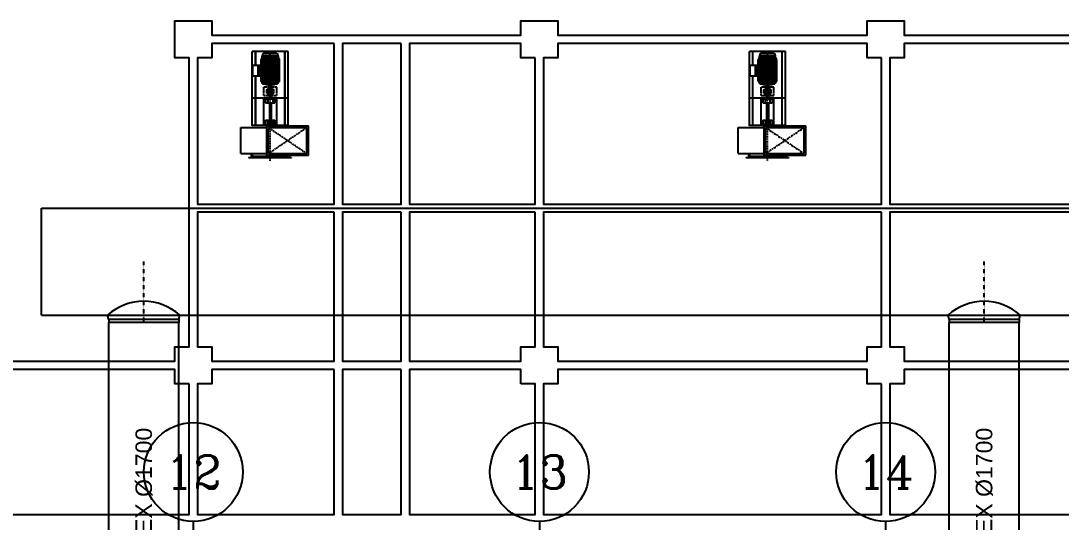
# Model space of a CAD drawing. Extents: x -3450 to 27857, y -1288 to 11880.
# Drawn here: x 8941 to 11466, y 10283 to 11499 of the extents above; entities that cross this region are included whole.
import ezdxf
from ezdxf.enums import TextEntityAlignment as Align

# ---------------------------------------------------------------- set-up
doc = ezdxf.new("R2010")
doc.units = 0
for name, pattern in [('188K-SM-03-F20-MECH-EQ-Y2257103$0$CENTER', [2, 1.25, -0.25, 0.25, -0.25]), ('188K-SM-03-F20-MECH-EQ-Y2257103$0$CENTER2', [1.125, 0.75, -0.125, 0.125, -0.125]), ('188K-SM-03-F20-MECH-EQ-Y2257103$0$PHANTOM', [63.5, 31.75, -6.35, 6.35, -6.35, 6.35, -6.35]), ('X-S-FAB-L20$0$COL-CEN-LIN', [3.25, 2.5, -0.25, 0.25, -0.25])]:
    doc.linetypes.add(name, pattern=pattern)
for name, color, linetype in [('188K-SM-03-F20-MECH-EQ-Y2257103$0$0-CF-AAS-VEX', 6, 'Continuous'), ('188K-SM-03-F20-MECH-EQ-Y2257103$0$0-CF-AAS-預置', 8, 'Continuous'), ('188K-SM-03-F20-MECH-EQ-Y2257103$0$Block Center-Line', 1, '188K-SM-03-F20-MECH-EQ-Y2257103$0$CENTER2'), ('X-S-FAB-L20$0$0-MC', 8, 'Continuous'), ('X-S-FAB-L20$0$0-NC', 8, 'Continuous'), ('X-S-FAB-L20$0$A-BLOCK', 8, 'Continuous'), ('X-S-FAB-L20$0$BLOCK', 8, 'Continuous'), ('X-S-FAB-L20$0$CCL', 8, 'X-S-FAB-L20$0$COL-CEN-LIN'), ('X-S-FAB-L20$0$Steel Frame-188K', 8, 'Continuous')]:
    doc.layers.add(name, color=color, linetype=linetype)
doc.styles.add('188K-SM-03-F20-MECH-EQ-Y2257103$0$Standard', font='arial.ttf')
doc.styles.add('X-S-FAB-L20$0$COL-NUM', font='romanc')

# ---------------------------------------------------------------- blocks, each defined once
blk = doc.blocks.new('X-S-FAB-L20$0$cn-y')
at = {"layer": 'X-S-FAB-L20$0$0-MC'}
blk.add_circle((-50, 0), 50, dxfattribs=at)
at = {"layer": 'X-S-FAB-L20$0$0-NC', "style": 'X-S-FAB-L20$0$COL-NUM'}
blk.add_attdef('GRID-Y', text='', height=50, dxfattribs=at).set_placement((-50, 0), align=Align.MIDDLE_CENTER)
blk = doc.blocks.new('X-S-FAB-L20$0$FAB2-L05')
at = {"layer": 'X-S-FAB-L20$0$CCL'}
for p, q in [((-16800, 11005), (-16800, 0)), ((-15960, 11005), (-15960, 0)), ((-15120, 11005), (-15120, 0))]:
    blk.add_line(p, q, dxfattribs=at)
at = {"layer": 'X-S-FAB-L20$0$A-BLOCK'}
ref = blk.add_blockref('X-S-FAB-L20$0$cn-y', (-16680, 11125), dxfattribs=dict(at, xscale=2.399999999999997, yscale=2.399999999999997, zscale=2.399999999999997))
ref.add_attrib('GRID-Y', '12', dxfattribs={"layer": 'X-S-FAB-L20$0$0-NC', "height": 80, "style": 'X-S-FAB-L20$0$COL-NUM'}).set_placement((-16800, 11125), align=Align.MIDDLE_CENTER)
ref = blk.add_blockref('X-S-FAB-L20$0$cn-y', (-15840, 11125), dxfattribs=dict(at, xscale=2.399999999999997, yscale=2.399999999999997, zscale=2.399999999999997))
ref.add_attrib('GRID-Y', '13', dxfattribs={"layer": 'X-S-FAB-L20$0$0-NC', "height": 80, "style": 'X-S-FAB-L20$0$COL-NUM'}).set_placement((-15960, 11125), align=Align.MIDDLE_CENTER)
ref = blk.add_blockref('X-S-FAB-L20$0$cn-y', (-15000, 11125), dxfattribs=dict(at, xscale=2.399999999999997, yscale=2.399999999999997, zscale=2.399999999999997))
ref.add_attrib('GRID-Y', '14', dxfattribs={"layer": 'X-S-FAB-L20$0$0-NC', "height": 80, "style": 'X-S-FAB-L20$0$COL-NUM'}).set_placement((-15120, 11125), align=Align.MIDDLE_CENTER)
blk = doc.blocks.new('X-S-FAB-L20$0$鋼棚_AAS')
at = {"layer": 'X-S-FAB-L20$0$Steel Frame-188K'}
blk.add_lwpolyline([(5710, 1645.5), (6720, 1645.5), (6720, 1680.5), (6755, 1680.5), (6755, 2380.9), (6720, 2380.9), (6720, 2470.9), (6810, 2470.9), (6810, 2435.9), (7560, 2435.9), (7560, 2470.9), (7650, 2470.9), (7650, 2435.9), (8400, 2435.9), (8400, 2470.9), (8490, 2470.9), (8490, 2435.9), (9240, 2435.9)], dxfattribs=at)
for points in [[(7106.8, 2415.9), (6810, 2415.9), (6810, 2380.9), (6775, 2380.9), (6775, 2026.6), (7106.8, 2026.6)], [(7269.3, 2415.9), (7126.8, 2415.9), (7126.8, 2026.6), (7269.3, 2026.6)], [(7595, 2380.9), (7560, 2380.9), (7560, 2415.9), (7289.3, 2415.9), (7289.3, 2026.6), (7595, 2026.6)], [(8435, 2380.9), (8400, 2380.9), (8400, 2415.9), (7650, 2415.9), (7650, 2380.9), (7615, 2380.9), (7615, 2026.6), (8435, 2026.6)], [(9275, 2380.9), (9240, 2380.9), (9240, 2415.9), (8490, 2415.9), (8490, 2380.9), (8455, 2380.9), (8455, 2026.6), (9275, 2026.6)], [(7106.8, 2006.6), (6775, 2006.6), (6775, 1680.5), (6810, 1680.5), (6810, 1645.5), (7106.8, 1645.5)], [(7269.3, 2006.6), (7126.8, 2006.6), (7126.8, 1645.5), (7269.3, 1645.5)], [(7595, 2006.6), (7289.3, 2006.6), (7289.3, 1645.5), (7560, 1645.5), (7560, 1680.5), (7595, 1680.5)], [(8435, 2006.6), (7615, 2006.6), (7615, 1680.5), (7650, 1680.5), (7650, 1645.5), (8400, 1645.5), (8400, 1680.5), (8435, 1680.5)], [(9275, 2006.6), (8455, 2006.6), (8455, 1680.5), (8490, 1680.5), (8490, 1645.5), (9240, 1645.5), (9240, 1680.5), (9275, 1680.5)], [(6755, 1590.5), (6720, 1590.5), (6720, 1625.5), (5710, 1625.5), (5710, 1590.5), (5675, 1590.5), (5675, 1273.5), (6755, 1273.5)], [(7106.8, 1625.5), (6810, 1625.5), (6810, 1590.5), (6775, 1590.5), (6775, 1273.5), (7106.8, 1273.5)], [(7269.3, 1625.5), (7126.8, 1625.5), (7126.8, 1273.5), (7269.3, 1273.5)], [(7560, 1590.5), (7560, 1625.5), (7289.3, 1625.5), (7289.3, 1273.5), (7595, 1273.5), (7595, 1590.5)], [(8435, 1590.5), (8400, 1590.5), (8400, 1625.5), (7650, 1625.5), (7650, 1590.5), (7615, 1590.5), (7615, 1273.5), (8435, 1273.5)], [(9275, 1590.5), (9240, 1590.5), (9240, 1625.5), (8490, 1625.5), (8490, 1590.5), (8455, 1590.5), (8455, 1273.5), (9275, 1273.5)]]:
    blk.add_lwpolyline(points, close=True, dxfattribs=at)
blk = doc.blocks.new('X-S-FAB-L20')
at = {"layer": 'X-S-FAB-L20$0$BLOCK'}
blk.add_blockref('X-S-FAB-L20$0$FAB2-L05', (26160, -720), dxfattribs=at)
at = {"layer": 'X-S-FAB-L20$0$Steel Frame-188K'}
blk.add_blockref('X-S-FAB-L20$0$鋼棚_AAS', (2595, 9028.1), dxfattribs=at)
blk = doc.blocks.new('188K-SM-03-F20-MECH-EQ-Y2257103$0$VEX-FAN')
at = {"linetype": '188K-SM-03-F20-MECH-EQ-Y2257103$0$CENTER'}
blk.add_line((0, 0), (0, -2589), dxfattribs=at)
for p, q in [((84, -145), (-927, -145)), ((-927, -145), (-927, -853)), ((-889, -183), (-889, -815)), ((46, -183), (-889, -183)), ((-438, -145), (-438, -124)), ((438, -124), (-438, -124)), ((46, -183), (46, -815)), ((84, -145), (84, -853)), ((711, -183), (84, -183)), ((438, -183), (438, -124)), ((711, -183), (711, -815)), ((84, -853), (-927, -853)), ((46, -815), (-889, -815)), ((-438, -815), (-438, -2659)), ((438, -874), (-438, -874)), ((-359, -874), (-359, -2659)), ((-353, -874), (-353, -2659)), ((-157, -874), (-157, -1539)), ((114, -892), (-114, -892)), ((-114, -993), (-114, -892)), ((114, -993), (-114, -993)), ((-59, -993), (-59, -892)), ((-21, -1412), (-21, -874)), ((21, -1412), (21, -874)), ((59, -993), (59, -892)), ((711, -815), (84, -815)), ((114, -993), (114, -892)), ((157, -874), (157, -1539)), ((353, -874), (353, -2059)), ((359, -874), (359, -2059)), ((438, -853), (438, -2659)), ((114, -1412), (-114, -1412)), ((-114, -1512), (-114, -1412)), ((114, -1512), (-114, -1512)), ((-59, -1512), (-59, -1412)), ((-21, -1610), (-21, -1512)), ((21, -1610), (21, -1512)), ((59, -1512), (59, -1412)), ((114, -1512), (114, -1412)), ((-21, -1539), (-438, -1539)), ((-76, -1640), (-86, -1650)), ((-86, -1650), (-86, -1732)), ((86, -1650), (-86, -1650)), ((-86, -1732), (-76, -1742)), ((86, -1732), (-86, -1732)), ((76, -1640), (-76, -1640)), ((76, -1691), (-76, -1691)), ((76, -1742), (-76, -1742)), ((-41, -1610), (-51, -1620)), ((-51, -1620), (-51, -1640)), ((-51, -1742), (-51, -1762)), ((-51, -1762), (-41, -1772)), ((41, -1610), (-41, -1610)), ((-28, -1742), (-28, -1852)), ((438, -1539), (21, -1539)), ((27, -1742), (27, -1852)), ((27, -1742), (27, -1742)), ((32, -1742), (27, -1742)), ((32, -1742), (32, -1822)), ((51, -1620), (41, -1610)), ((51, -1762), (41, -1772)), ((51, -1620), (51, -1640)), ((51, -1742), (51, -1762)), ((86, -1650), (76, -1640)), ((86, -1732), (76, -1742)), ((86, -1650), (86, -1732)), ((-177, -1874), (-177, -1872)), ((41, -1772), (-41, -1772)), ((177, -1874), (177, -1872)), ((-174, -2323), (-174, -2059)), ((174, -2059), (427, -2059)), ((234, -2323), (234, -2059)), ((250, -2323), (250, -2059)), ((293, -2323), (293, -2059)), ((299, -2323), (299, -2059)), ((427, -2323), (427, -2059)), ((174, -2323), (427, -2323)), ((353, -2323), (353, -2659)), ((359, -2323), (359, -2659)), ((-186, -2571), (-186, -2550)), ((186, -2571), (186, -2550))]:
    blk.add_line(p, q)
at = {"linetype": '188K-SM-03-F20-MECH-EQ-Y2257103$0$PHANTOM'}
for p, q in [((46, -183), (-889, -815)), ((46, -815), (-889, -183)), ((157, -1591), (-157, -1591)), ((-157, -1591), (-157, -1791)), ((157, -1591), (157, -1791)), ((-157, -1791), (157, -1791))]:
    blk.add_line(p, q, dxfattribs=at)
at = {"color": 0}
for p, q in [((-464, -183), (-464, -87)), ((464, -183), (464, -87)), ((-438, -2659), (438, -2659))]:
    blk.add_line(p, q, dxfattribs=at)
at = {"linetype": 'Continuous'}
for p, q in [((27, -1742), (-28, -1742)), ((-223, -1940), (-223, -2191)), ((-206, -1914), (206, -1914)), ((-204, -1979), (-204, -2191)), ((-198, -1979), (-198, -2191)), ((-196, -1962), (-178, -1948)), ((-195, -1883), (195, -1883)), ((-195, -1883), (-135, -1883)), ((-195, -1883), (-195, -1914)), ((-190, -1963), (-178, -1953)), ((-178, -1914), (-178, -2191)), ((-177, -1872), (177, -1872)), ((-177, -1874), (-177, -1883)), ((-173, -1890), (-120, -1890)), ((-173, -1890), (-173, -1914)), ((-168, -1978), (-168, -2443)), ((-168, -1979), (-168, -2072)), ((-166, -1872), (-166, -1883)), ((-165, -1914), (-165, -1968)), ((-162, -1978), (-162, -2442)), ((-162, -1979), (-162, -2063)), ((-160, -1962), (-141, -1948)), ((-156, -1872), (-156, -1883)), ((-154, -1963), (-141, -1953)), ((-146, -1872), (-146, -1883)), ((-141, -1948), (-141, -2059)), ((-141, -1978), (-141, -2471)), ((-135, -1874), (-135, -1883)), ((-132, -1963), (-132, -2059)), ((-132, -1978), (-132, -2458)), ((-110, -1862), (-131, -1872)), ((-129, -1952), (-106, -1914)), ((-128, -1883), (-128, -1890)), ((-126, -1978), (-101, -1960)), ((-126, -1961), (-126, -2059)), ((-126, -1978), (-126, -2465)), ((-126, -1978), (-95, -1978)), ((-123, -1950), (-101, -1914)), ((-120, -1890), (-120, -1914)), ((-110, -1852), (110, -1852)), ((-110, -1852), (-110, -1862)), ((-110, -1862), (110, -1862)), ((-101, -1914), (-101, -1960)), ((-101, -1960), (-95, -1960)), ((-101, -1978), (-101, -2059)), ((-101, -1978), (-101, -2494)), ((-95, -1958), (-95, -2059)), ((-95, -1978), (-95, -2460)), ((-94, -1952), (-82, -1915)), ((-89, -1959), (-89, -2059)), ((-75, -1960), (-89, -1978)), ((-89, -1978), (-89, -2459)), ((-89, -1978), (-47, -1978)), ((-88, -1953), (-75, -1914)), ((-75, -1914), (-75, -1960)), ((-75, -1960), (-47, -1960)), ((-75, -1978), (-75, -2059)), ((-75, -1978), (-75, -2494)), ((-47, -1957), (-38, -1915)), ((-47, -1961), (-47, -2059)), ((-47, -1978), (-47, -2458)), ((-41, -1958), (-32, -1916)), ((-33, -1960), (-41, -1978)), ((-41, -1962), (-41, -2059)), ((-41, -1978), (-41, -2458)), ((-41, -1978), (-3, -1978)), ((-33, -1915), (-33, -1960)), ((-33, -1960), (-3, -1960)), ((-33, -1978), (-33, -2059)), ((-33, -1978), (-33, -2494)), ((27, -1844), (-28, -1844)), ((-3, -1914), (-3, -2059)), ((-3, -1914), (-3, -2059)), ((-3, -1978), (-3, -2494)), ((3, -1914), (3, -2059)), ((3, -1914), (3, -2059)), ((33, -1960), (3, -1960)), ((41, -1978), (3, -1978)), ((3, -1978), (3, -2494)), ((32, -1822), (27, -1822)), ((41, -1958), (32, -1916)), ((33, -1915), (33, -1960)), ((33, -1960), (41, -1978)), ((33, -1978), (33, -2059)), ((33, -1978), (33, -2494)), ((47, -1957), (38, -1915)), ((41, -1962), (41, -2059)), ((41, -1978), (41, -2458)), ((75, -1960), (47, -1960)), ((47, -1961), (47, -2059)), ((47, -1978), (47, -2458)), ((89, -1978), (47, -1978)), ((75, -1914), (75, -1960)), ((88, -1953), (75, -1914)), ((75, -1960), (89, -1978)), ((75, -1978), (75, -2059)), ((75, -1978), (75, -2494)), ((94, -1952), (82, -1915)), ((89, -1959), (89, -2059)), ((89, -1978), (89, -2459)), ((95, -1958), (95, -2059)), ((101, -1960), (95, -1960)), ((95, -1978), (95, -2460)), ((126, -1978), (95, -1978)), ((123, -1950), (101, -1914)), ((101, -1914), (101, -1960)), ((126, -1978), (101, -1960)), ((101, -1978), (101, -2059)), ((101, -1978), (101, -2494)), ((129, -1952), (106, -1914)), ((110, -1852), (110, -1862)), ((110, -1862), (131, -1872)), ((173, -1890), (120, -1890)), ((120, -1890), (120, -1914)), ((126, -1961), (126, -2059)), ((126, -1978), (126, -2465)), ((128, -1883), (128, -1890)), ((132, -1963), (132, -2059)), ((132, -1978), (132, -2458)), ((135, -1874), (135, -1883)), ((195, -1883), (135, -1883)), ((141, -1948), (141, -2059)), ((160, -1962), (141, -1948)), ((154, -1963), (141, -1953)), ((141, -1978), (141, -2471)), ((146, -1872), (146, -1883)), ((156, -1872), (156, -1883)), ((162, -1978), (162, -2442)), ((162, -1979), (162, -2063)), ((165, -1914), (165, -1968)), ((166, -1872), (166, -1883)), ((168, -1978), (168, -2443)), ((168, -1979), (168, -2072)), ((173, -1890), (173, -1914)), ((177, -1874), (177, -1883)), ((178, -1914), (178, -2323)), ((196, -1962), (178, -1948)), ((190, -1963), (178, -1953)), ((195, -1883), (195, -1914)), ((198, -1979), (198, -2059)), ((204, -1979), (204, -2059)), ((223, -1940), (223, -2462)), ((-223, -2191), (-223, -2462)), ((-204, -2191), (-204, -2443)), ((-198, -2191), (-198, -2442)), ((-178, -2191), (-178, -2494)), ((-197, -2494), (200, -2494)), ((-197, -2494), (-197, -2550)), ((-195, -2460), (-178, -2471)), ((-189, -2459), (-178, -2466)), ((-165, -2453), (-165, -2494)), ((-159, -2460), (-141, -2471)), ((-153, -2459), (-141, -2466)), ((-131, -2464), (-122, -2494)), ((-125, -2471), (-118, -2494)), ((-95, -2463), (-89, -2494)), ((-88, -2463), (-83, -2494)), ((-47, -2460), (-44, -2494)), ((-41, -2460), (-37, -2494)), ((41, -2460), (37, -2494)), ((47, -2460), (44, -2494)), ((88, -2463), (83, -2494)), ((95, -2463), (89, -2494)), ((125, -2471), (118, -2494)), ((131, -2464), (122, -2494)), ((153, -2459), (141, -2466)), ((159, -2460), (141, -2471)), ((165, -2453), (165, -2494)), ((178, -2323), (178, -2494)), ((189, -2459), (178, -2466)), ((195, -2460), (178, -2471)), ((197, -2494), (197, -2550)), ((198, -2323), (198, -2442)), ((204, -2323), (204, -2443)), ((197, -2550), (-197, -2550)), ((-186, -2571), (-186, -2579)), ((-152, -2614), (-172, -2606)), ((152, -2614), (-152, -2614)), ((-152, -2614), (-152, -2622)), ((152, -2622), (-152, -2622)), ((152, -2614), (172, -2606)), ((152, -2614), (152, -2622)), ((186, -2571), (186, -2579))]:
    blk.add_line(p, q, dxfattribs=at)
at = {"color": 1, "linetype": '188K-SM-03-F20-MECH-EQ-Y2257103$0$CENTER2'}
for p, q in [((0, -1689), (0, -2658)), ((0, -1729), (0, -2643)), ((309, -2191), (-227, -2191))]:
    blk.add_line(p, q, dxfattribs=at)
at = {"color": 7, "linetype": 'Continuous'}
for p, q in [((-217, -1925), (-206, -1914)), ((217, -1925), (206, -1914)), ((-217, -2476), (-200, -2494)), ((217, -2476), (200, -2494))]:
    blk.add_line(p, q, dxfattribs=at)
at = {"color": 0}
blk.add_lwpolyline([(-510, -87), (-510, -81), (510, -81), (510, -87)], close=True, dxfattribs=at)
at = {"color": 7, "linetype": 'Continuous'}
for centre, start, end in [((-202, -1940), 135.0442, 180), ((202, -1940), 0, 44.9558), ((-202, -2462), 180, 224.9558), ((202, -2462), 315.0442, 0)]:
    blk.add_arc(centre, 20.6, start, end, dxfattribs=at)
at = {"linetype": 'Continuous'}
for centre, radius, start, end in [((-184, -1979), 20.6, 128.0356, 180), ((-178, -1979), 20.6, 128.0356, 180), ((-172, -1882), 9.42, 54.2123, 120.7267), ((-148, -1979), 20.6, 128.0356, 180), ((-156, -1899), 26.9, 67.3556, 112.5306), ((-141, -1979), 20.6, 128.0356, 180), ((-141, -1883), 11.1, 61.7742, 117.2163), ((-111, -1963), 20.6, 148.5001, 180), ((-105, -1961), 20.6, 148.5001, 180), ((-74, -1958), 20.6, 161.8832, 180), ((-68, -1959), 20.6, 161.8832, 180), ((-27, -1961), 20.6, 168.3373, 180), ((-21, -1962), 20.6, 168.3373, 180), ((21, -1962), 20.6, 0, 11.6627), ((27, -1961), 20.6, 0, 11.6627), ((68, -1959), 20.6, 0, 18.1168), ((74, -1958), 20.6, 0, 18.1168), ((105, -1961), 20.6, 0, 31.4999), ((111, -1963), 20.6, 0, 31.4999), ((141, -1883), 11.1, 62.7837, 118.2258), ((156, -1899), 26.9, 67.4694, 112.6444), ((141, -1979), 20.6, 0, 51.9644), ((148, -1979), 20.6, 0, 51.9644), ((172, -1882), 9.42, 59.2733, 125.7877), ((178, -1979), 20.6, 0, 51.9644), ((184, -1979), 20.6, 0, 51.9644), ((-184, -2443), 20.6, 180, 236.6902), ((-178, -2442), 20.6, 180, 236.6902), ((-148, -2443), 20.6, 180, 236.6902), ((-141, -2442), 20.6, 180, 236.6902), ((-111, -2458), 20.6, 180, 196.7975), ((-105, -2465), 20.6, 180, 196.7975), ((-74, -2460), 20.6, 180, 190.6883), ((-68, -2459), 20.6, 180, 190.6883), ((-27, -2458), 20.6, 180, 186.1972), ((-21, -2458), 20.6, 180, 186.1972), ((21, -2458), 20.6, 353.8028, 0), ((27, -2458), 20.6, 353.8028, 0), ((68, -2459), 20.6, 349.3117, 0), ((74, -2460), 20.6, 349.3117, 0), ((105, -2465), 20.6, 343.2025, 0), ((111, -2458), 20.6, 343.2025, 0), ((141, -2442), 20.6, 303.3098, 0), ((148, -2443), 20.6, 303.3098, 0), ((178, -2442), 20.6, 303.3098, 0), ((184, -2443), 20.6, 303.3098, 0), ((-153, -2579), 33.7, 180.3269, 235.1549), ((153, -2579), 33.7, 304.8451, 359.6731)]:
    blk.add_arc(centre, radius, start, end, dxfattribs=at)
blk = doc.blocks.new('*U705')
for p, q in [((-850, 100), (-875, 0)), ((-850, 175), (850, 175)), ((-850, 100), (-850, 175)), ((-850, 100), (850, 100)), ((850, 100), (850, 175)), ((850, 100), (875, 0))]:
    blk.add_line(p, q)
blk.add_arc((0, 961), 1300, 227.6712, 312.3288)
at = {"layer": '188K-SM-03-F20-MECH-EQ-Y2257103$0$Block Center-Line'}
blk.add_line((0, 175), (0, -1300), dxfattribs=at)
blk = doc.blocks.new('*U707')
for p, q in [((-850, 100), (-875, 0)), ((-850, 175), (850, 175)), ((-850, 100), (-850, 175)), ((-850, 100), (850, 100)), ((850, 100), (850, 175)), ((850, 100), (875, 0))]:
    blk.add_line(p, q)
blk.add_arc((0, 961), 1300, 227.6712, 312.3288)
at = {"layer": '188K-SM-03-F20-MECH-EQ-Y2257103$0$Block Center-Line'}
blk.add_line((0, 175), (0, -1300), dxfattribs=at)
blk = doc.blocks.new('188K-SM-03-F20-MECH-EQ-Y2257103$0$VEX')
at = {"layer": '188K-SM-03-F20-MECH-EQ-Y2257103$0$0-CF-AAS-VEX'}
for p, q in [((6396.51, 1940), (10951.86, 1939.97)), ((6396.51, 1680), (6396.51, 1940)), ((6396.51, 1680), (10951.86, 1679.97)), ((6559.58, 792.59), (6559.58, 1662.5)), ((6729.58, 792.59), (6729.58, 1662.5)), ((8599.07, 792.59), (8599.07, 1662.5)), ((8769.07, 792.59), (8769.07, 1662.5))]:
    blk.add_line(p, q, dxfattribs=at)
at = {"layer": '188K-SM-03-F20-MECH-EQ-Y2257103$0$0-CF-AAS-VEX', "xscale": 0.1, "yscale": 0.1, "zscale": 0.1, "rotation": 180}
for name, p in [('188K-SM-03-F20-MECH-EQ-Y2257103$0$VEX-FAN', (8158.47, 2053.72)), ('*U705', (6644.58, 1680)), ('*U707', (8684.07, 1680))]:
    blk.add_blockref(name, p, dxfattribs=at)
at = {"layer": '188K-SM-03-F20-MECH-EQ-Y2257103$0$0-CF-AAS-預置', "xscale": 0.1, "yscale": 0.1, "zscale": 0.1, "rotation": 180}
blk.add_blockref('188K-SM-03-F20-MECH-EQ-Y2257103$0$VEX-FAN', (6951.68, 2053.73), dxfattribs=at)
at = {"layer": '188K-SM-03-F20-MECH-EQ-Y2257103$0$0-CF-AAS-VEX', "style": '188K-SM-03-F20-MECH-EQ-Y2257103$0$Standard'}
for p in [(6644.58, 1112.19), (8684.07, 1112.19)]:
    blk.add_text('VEX %%C1700', height=40, rotation=90, dxfattribs=at).set_placement(p, align=Align.MIDDLE_LEFT)
blk = doc.blocks.new('188K-SM-03-F20-MECH-EQ-Y2257103')
at = {"color": 1}
blk.add_blockref('188K-SM-03-F20-MECH-EQ-Y2257103$0$VEX', (2595, 9105), dxfattribs=at)

msp = doc.modelspace()

# ---------------------------------------------------------------- block references
for name in ['X-S-FAB-L20', '188K-SM-03-F20-MECH-EQ-Y2257103']:
    msp.add_blockref(name, (0, 0))

doc.saveas('drawing.dxf')
